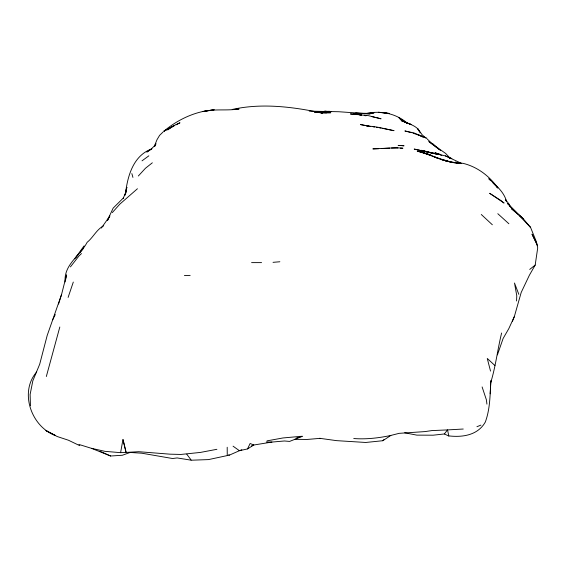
<?xml version="1.0" encoding="UTF-8"?>
<svg xmlns="http://www.w3.org/2000/svg" width="566" height="566" viewBox="0 0 566 566"><rect width="100%" height="100%" fill="white"/><g stroke="black" fill="none" stroke-linecap="round" stroke-linejoin="round"><path stroke-width="0.85" d="M516.56 300.978L516.779 295.749L514.487 283.007L518.838 294.37M404.669 432.778L416.809 435.127L433.068 435.197L444.352 433.966L448.824 435.997L450.02 436.025C463.575 437.377 478.065 434.837 485.317 422.059C490.191 408.878 490.05 394.714 490.828 380.883M490.17 393.802L490.899 380.847M125.546 193.239C127.654 175.736 133.413 155.417 151.886 148.851L146.799 152.063L151.568 148.738L155.65 144.613L154.603 146.269L155.954 143.665L154.865 146.07M65.125 281.981C63.725 264.435 79.863 256.172 87.143 242.312C93.319 237.31 96.482 229.563 103.705 225.756M490.708 382.623C495.731 366.358 497.556 349.455 501.618 333.013M497.408 354.889L503.132 338.44L508.784 328.669L514.331 316.613L521.201 292.445L529.344 275.295L535.181 265.079L537.7 247.922L536.412 241.845L530.575 227.433L523.203 218.688L511.593 208.804L523.203 218.688L509.768 206.01L516.8 213.078L507.61 203.406L508.473 204.942M125.808 193.289L126.798 187.374L125.1 194.888M78.915 444.444L91.423 448.314L105 451.35L120.608 452.659L122.928 439.556L126.098 452.418L138.748 451.703L169.913 454.165L180.858 454.448L200.399 452.425L216.898 449.305M65.635 279.625L66.555 274.843L61.553 294.518L52.709 319.748L55.277 314.569M125.065 195.107L126.798 187.374M59.819 327.007L46.327 376.517M58.567 304.034L61.553 294.518M68.111 297.412L73.297 282.073M52.666 319.868L47.197 335.44L39.691 364.235L32.828 380.805L30.125 394.424L30.444 405.751M154.419 146.127L156.973 139.752L159.584 135.38L163.072 131.991M512.428 321.311L514.331 316.613M125.617 192.673L123.261 198.284L123.636 197.704L113.158 208.125L107.512 220.209M186.745 454.18L191.294 460.208L208.493 459.599L229.421 455.114L239.418 450.706L247.526 448.93L250.122 443.496L253.794 445.01L271.906 442.074L284.45 440.978L289.587 441.423L302.676 436.23M107.611 220.407L109.846 215.971L101.371 228.056M74.762 258.839L84.051 245.913M36.62 372.06C18.996 392.146 31.434 427.054 55.624 435.587L45.952 430.57L57.131 436.499L68.422 440.221L79.778 445.668M70.417 266.897L78.943 255.995L81.497 253.547M444.352 433.966L447.543 429.905L463.25 429.028M75.886 257.488L78.136 254.771M79.827 252.74L83.202 248.672M112.273 212.618L119.858 204.121L137.439 188.74M138.345 175.984L145.441 168.272L152.339 162.796M319.634 438.296L336.551 440.645L365.728 442.471L382.807 440.723L384.031 439.52M174.611 125.588L163.878 131.22C174.894 121.945 188.216 114.841 202.317 111.615C214.882 108.608 226.329 110.993 239.064 108.962L233.949 109.479M529.705 269.43L535.181 265.079M142.024 160.843L148.851 155.82M167.699 129.961L173.925 125.624L179.974 122.772L176.146 124.782M382.807 440.723L390.83 435.445L399.143 433.337L424.939 431.596L431.872 430.592L447.543 429.905L448.824 435.997M247.526 448.93L253.794 445.01L251.396 445.958M163.878 131.22L173.925 125.624M476.933 426.714L480.937 425.108M241.816 449.758L239.418 450.706L233.058 446.171M296.004 438.218L301.72 436.266L282.922 437.964L267.003 440.864M390.83 435.445C378.661 438.034 366.181 439.478 353.736 438.53M232.23 109.471C262.072 102.835 292.969 106.861 322.457 113.066L314.378 111.891L326.646 112.733L320.71 112.684L330.728 112.747L321.446 112.825M273.038 262.334L279.852 261.761M320.264 438.339L307.218 439.442L294.433 439.343M91.423 448.314L110.625 456.012L122.369 455.255L130.088 452.453L141.818 453.21L172.552 458.524L177.144 457.936L191.06 460.158M206.243 110.773L212.392 110.434M378.746 148.709L372.867 148.879L396.61 147.747L402.893 148.221L400.403 148.115M381.265 148.568L389.719 148.108M391.439 148.023L397.912 148.009M120.608 452.659L126.098 452.418L123.048 439.57M313.309 111.509L329.709 111.353L313.21 111.523M184.403 275.543L190.162 275.394M251.587 262.617L261.577 262.617M266.275 441.968L271.906 442.074M309.234 111.134L338.829 111.743L370.178 113.9L363.867 113.681L373.97 112.959L366.252 113.554C380.677 110.257 396.108 113.448 407.442 123.275L399.985 118.938L407.244 123.126M360.478 113.483L355.512 113.158L368.332 113.37L362.134 113.589M314.809 112.217L316.472 112.372M330.332 111.764L324.643 111.198L331.075 111.771M357.238 114.636L350.361 113.922L368.162 115.598L381.074 118.803L372.088 116.653M359.82 114.898L361.54 115.082L353.276 113.653L358.299 114.565M364.242 115.556L365.997 115.782M370.78 126.487L360.471 124.562L369.244 126.268L366.917 126.19C376.128 126.076 385.071 129.006 394.056 130.668L382.722 128.404M373.093 126.826L374.635 127.046M452.114 162.357L459.557 163.546L445.293 160.751L448.697 161.452L434.674 157.058L438.098 158.275L427.747 153.917L417.22 151.115L430.57 155.197L420.771 151.78L439.103 158.784M452.008 162.378L454.484 162.789M456.132 163.065L457.781 163.341M376.248 127.322L377.869 127.591M379.489 127.859L381.102 128.128M359.976 114.87L361.653 115.174M428.059 152.021L414.199 149.077L438.381 154.483L419.986 150.422M460.335 163.319L455.446 162.117L458.679 163.312M441.438 159.555L451.194 162.159L439.895 159.117L450.458 162.095L463.059 163.348C477.202 166.744 489.526 176.068 497.79 187.919L492.986 182.995M411.39 132.685L404.881 130.951L413.937 132.925L426.934 138.267M412.961 133.123L423.771 136.972M461.559 163.397L445.414 155.898L421.302 150.308L431.448 152.905L440.277 154.468L434.943 152.714L441.805 155.452M445.414 155.898L451.873 158.544M99.97 451.243L110.625 456.012M417.658 134.439L423.092 137.234M407.039 123.14L403.296 121.053C408.999 124.35 417.984 125.694 420.135 132.932M228.77 454.724L229.421 455.114M437.277 147.825L428.837 141.535L440.504 150.478M426.113 138.203L422.314 134.97L417.814 128.793L418.918 131.043M427.316 139.116L433.634 145.129M401.973 120.07L398.938 117.7L402.03 120.204M450.225 158.367L449.071 157.383L450.055 158.296M439.025 149.275L435.848 146.523L445.668 153.457L449.843 157.928M432.728 143.651L438.02 148.292M497.804 213.7L508.884 223.754M494.946 365.551L487.262 358.455L490.524 371.098M481.277 214.486L492.356 224.78M490.588 180.533L488.783 178.693C495.858 185.301 504.051 191.782 506.584 201.638M519.73 216.099L530.575 227.433L530.278 227.115M497.79 187.919L496.12 185.471L496.856 186.999M536.851 243.925L532.012 234.147L537.523 245.736M506.549 201.864L505.551 199.656L509.294 204.383L510.277 206.64M482.105 386.925L486.399 399.837L486.923 404.124M131.857 173.613L132.932 177.406M227.199 447.253L227.249 455.305M208.797 110.554L202.317 111.615L214.196 109.754L208.797 110.554M400.841 145.476L398.139 145.384L404.053 145.809L400.841 145.476M386.819 113.158L378.463 112.294L389.224 113.433L386.819 113.158M410.039 124.053L401.046 120.565L411.022 124.527L410.039 124.053M500.719 200.414L489.654 193.296L504.073 203.053L500.719 200.414"/></g></svg>
